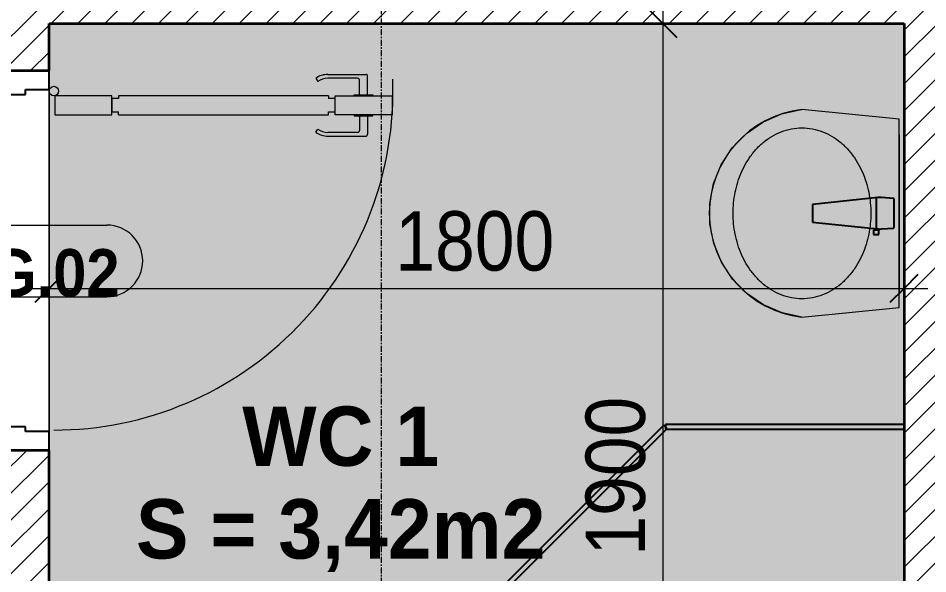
# Model space of a CAD drawing. Header units: millimetres. Extents: x 31444 to 224909, y 392 to 78637.
# Drawn here: x 38087 to 40003, y 65678 to 66848 of the extents above; entities that cross this region are included whole.
import ezdxf

# ---------------------------------------------------------------- set-up
doc = ezdxf.new("R2010")
doc.units = ezdxf.units.MM
doc.linetypes.add('Grid Line', pattern=[22.225, 12.7, -3.175, 3.175, -3.175])
for name, color, linetype, lineweight in [('0-1', 7, 'Continuous', 5), ('A-ANNO-DIMS', 211, 'Continuous', 9), ('A-ANNO-DIMS-50', 211, 'Continuous', 9), ('A-DETL-GENF-1', 7, 'Continuous', 18), ('A-DETL-THIN', 151, 'Continuous', 18), ('A-DOOR-1', 253, 'Continuous', 18), ('A-DOOR-3', 7, 'Continuous', 18), ('A-DOOR-4', 50, 'Continuous', 25), ('A-DOOR-IDEN', 31, 'Continuous', 9), ('A-FLOR-2', 7, 'Continuous', 18), ('A-GLAZ-CURT-1', 253, 'Continuous', 18), ('A-GLAZ-CURT-2', 50, 'Continuous', 25), ('A-WALL-2', 250, 'Continuous', 35), ('A-WALL-PATT-1', 9, 'Continuous', 18), ('G-ANNO-TEXT-1', 7, 'Continuous', 9), ('P-SANR-FIXT-1', 253, 'Continuous', 18), ('P-SANR-FIXT-2', 221, 'Continuous', 25), ('S-GRID-1', 1, 'Grid Line', 9)]:
    doc.layers.add(name, color=color, linetype=linetype, lineweight=lineweight)
doc.styles.add('Arial_B', font='arialbd.ttf', dxfattribs={"width": 0.95, "height": 125})
doc.styles.add('Arial_B_1', font='arialbd.ttf', dxfattribs={"width": 0.9, "height": 100})
doc.styles.add('UTM Avo', font='', dxfattribs={"width": 0.9, "height": 125})
doc.styles.get('UTM Avo').set_extended_font_data('UTM Avo')
doc.dimstyles.new('1_Dim_chi_tiet_2_5', dxfattribs={"dimscale": 304.8, "dimtxt": 124.912619, "dimasz": 0.19685, "dimexe": 0.164042, "dimexo": 0.0625, "dimgap": 0.016404, "dimtad": 1, "dimdec": 0, "dimrnd": 5, "dimzin": 0, "dimdsep": 46, "dimtxsty": 'UTM Avo', "dimblk1": 'OBLIQUE', "dimblk2": 'OBLIQUE', "dimsah": 1, "dimcen": 0.09, "dimdle": 0.164042, "dimazin": 0, "dimtfac": 1, "dimtdec": 4, "dimtix": 1, "dimtmove": 0, "dimatfit": 3, "dimfxl": 0.328084, "dimfxlon": 1, "dimtvp": 1, "dimtolj": 1, "dimtzin": 0, "dimarcsym": 2})
pattern_1 = [(45, (0, 0), (-28.284271, 28.284271), [])]

# ---------------------------------------------------------------- blocks, each defined once
blk = doc.blocks.new('DOOR_CW_01 CANH MO-PANEL KINH - DIG_02-800x2200-CỬA NHÔM KÍNH-400864-TKCS_CĂN HỘ LOẠI 3 - MẶT BẰNG')
at = {"layer": 'A-DETL-GENF-1'}
for p, q in [((-347, 772), (-307, 772)), ((-347, 652), (-347, 772)), ((-307, 772), (-307, 652)), ((-349, 731.8), (-347, 731.8)), ((-349, 692.2), (-349, 731.8)), ((-347, 692.2), (-347, 731.8)), ((-307, 692.2), (-307, 731.8)), ((-305, 731.8), (-307, 731.8)), ((-305, 692.2), (-305, 731.8)), ((-392, 637), (-392, 716.5)), ((-349, 720.5), (-388, 720.5)), ((-305, 720.5), (-266, 720.5)), ((-262, 637), (-262, 716.5)), ((-384, 699.5), (-384, 637)), ((-349, 703.5), (-380, 703.5)), ((-347, 692.2), (-349, 692.2)), ((-307, 692.2), (-305, 692.2)), ((-305, 703.5), (-274, 703.5)), ((-270, 699.5), (-270, 637)), ((-307, 652), (-347, 652)), ((-313, 652), (-341, 652)), ((-341, 652), (-341, 638)), ((-313, 638), (-313, 652)), ((-347, 638), (-341, 638)), ((-347, 638), (-347, 196)), ((-307, 638), (-313, 638)), ((-307, 196), (-307, 638)), ((-383.9, 611.2), (-377.3, 615.8)), ((-270.1, 611.2), (-276.7, 615.8)), ((-347, 196), (-341, 196)), ((-341, 196), (-341, 182)), ((-307, 196), (-313, 196)), ((-313, 182), (-313, 196)), ((-307, 182), (-347, 182)), ((-347, 182), (-347, 62)), ((-341, 182), (-313, 182)), ((-307, 62), (-307, 182)), ((-347, 62), (-307, 62))]:
    blk.add_line(p, q, dxfattribs=at)
blk.add_circle((-357, 60), 10, dxfattribs=at)
for centre, radius, start, end in [((-357, 60), 714, 360, 92), ((-388, 716.5), 4, 90, 180), ((-266, 716.5), 4, 0, 90), ((-380, 699.5), 4, 90, 180), ((-274, 699.5), 4, 0, 90), ((-347, 637), 45, 180, 215), ((-347, 637), 37, 180, 215), ((-307, 637), 37, 325, 0), ((-307, 637), 45, 325, 0)]:
    blk.add_arc(centre, radius, start, end, dxfattribs=at)
at = {"layer": 'A-DOOR-3'}
blk.add_line((-357, 50), (-332, 50), dxfattribs=at)
at = {"layer": 'A-DOOR-4'}
for p, q in [((-360, 50), (-400, 50)), ((-360, 0), (-360, 50)), ((400, 50), (360, 50)), ((360, 50), (360, 0)), ((-350, 0), (-360, 0)), ((-350, -50), (-350, 0)), ((360, 0), (350, 0)), ((350, 0), (350, -50)), ((-400, -50), (-350, -50)), ((350, -50), (400, -50))]:
    blk.add_line(p, q, dxfattribs=at)
blk = doc.blocks.new('bonruatreo - Chậu rửa-348246-TKCS_CĂN HỘ LOẠI 3 - MẶT BẰNG')
at = {"layer": 'P-SANR-FIXT-1'}
for p, q in [((-218.6, 205), (-198.4, 0)), ((198.4, 0), (218.6, 205)), ((-198.4, 0), (198.4, 0)), ((165, 0), (-165, 0))]:
    blk.add_line(p, q, dxfattribs=at)
at = {"layer": 'P-SANR-FIXT-1', "flags": 128}
blk.add_lwpolyline([(-218.6, 205), (-209.7, 246.6), (-192.9, 285.8), (-168.9, 321), (-138.6, 350.9), (-103.1, 374.4), (-63.7, 390.6), (-22, 398.9), (20.6, 399), (62.4, 391), (101.9, 375), (137.5, 351.7), (168, 322), (192.2, 287), (209.2, 247.9), (218.4, 206.4), (218.6, 205)], dxfattribs=at)
at = {"layer": 'P-SANR-FIXT-1'}
blk.add_arc((0, 180), 220, 6.525, 173.475, dxfattribs=at)
for points in [[(-180, 205), (-180, 212.4), (-178.6, 227.3), (-172.4, 248.8), (-162.5, 268.9), (-149.4, 287), (-133.8, 303), (-116.1, 316.6), (-96.9, 327.9), (-76.5, 336.8), (-55.2, 343.5), (-33.3, 347.9), (-11.2, 350.1), (11.1, 350.1), (33.3, 347.9), (55.2, 343.5), (76.5, 336.8), (96.9, 327.9), (116.1, 316.6), (133.8, 302.9), (149.5, 287), (162.5, 268.8), (172.4, 248.8), (178.6, 227.3), (180, 212.4), (180, 205)], [(180, 205), (180, 197.6), (178.6, 182.7), (172.4, 161.2), (162.5, 141.2), (149.5, 123), (133.8, 107.1), (116.1, 93.4), (96.9, 82.1), (76.5, 73.2), (55.2, 66.5), (33.3, 62.1), (11.1, 59.9), (-11.2, 59.9), (-33.3, 62.1), (-55.2, 66.5), (-76.5, 73.2), (-96.9, 82.1), (-116.1, 93.4), (-133.8, 107), (-149.4, 123), (-162.5, 141.1), (-172.4, 161.2), (-178.6, 182.7), (-180, 197.6), (-180, 205)]]:
    blk.add_open_spline(points, degree=3, dxfattribs=at)
at = {"layer": 'P-SANR-FIXT-2'}
for p, q in [((-18.5, 182.5), (-32.2, 52.9)), ((18.5, 182.5), (-18.5, 182.5)), ((33, 45.4), (18.5, 182.5)), ((-35.6, 54.2), (-44.7, 54.2)), ((-44.7, 54.2), (-44.7, 42.8)), ((-44.7, 42.8), (-35.6, 42.8)), ((-35.6, 52.9), (-35.6, 54.2)), ((-32.2, 52.9), (-35.6, 52.9)), ((-35.6, 44.2), (-35.6, 52.9)), ((-35.6, 42.8), (-35.6, 44.2)), ((-35.6, 44.2), (-33.1, 44.2)), ((-32.2, 52.9), (-33.1, 44.2)), ((32.7, 48.5), (-32.7, 48.5)), ((-33, 37.3), (-31.4, 12.2)), ((31.4, 12.2), (33, 37.3)), ((-30.2, 11), (30.2, 11))]:
    blk.add_line(p, q, dxfattribs=at)
for centre, radius, start, end in [((5.5, 41.4), 38.7, 175.8543, 186.034), ((-5.5, 41.4), 38.7, 353.966, 6.034), ((-30.1, 12.3), 1.3, 183.5997, 268.7722), ((30.1, 12.3), 1.3, 271.2278, 356.4003)]:
    blk.add_arc(centre, radius, start, end, dxfattribs=at)
blk = doc.blocks.new('System Panel - Glazed-850629-TKCS_CĂN HỘ LOẠI 3 - MẶT BẰNG')
at = {"layer": 'A-GLAZ-CURT-2'}
for p, q in [((316.6, 5), (-316.6, 5)), ((-316.6, 5), (-316.6, -5)), ((316.6, -5), (316.6, 5)), ((-316.6, -5), (316.6, -5))]:
    blk.add_line(p, q, dxfattribs=at)
blk = doc.blocks.new('System Panel - Glazed-850630-TKCS_CĂN HỘ LOẠI 3 - MẶT BẰNG')
at = {"layer": 'A-GLAZ-CURT-2'}
for p, q in [((251.1, 5), (-251.1, 5)), ((-251.1, 5), (-251.1, -5)), ((251.1, -5), (251.1, 5)), ((-251.1, -5), (251.1, -5))]:
    blk.add_line(p, q, dxfattribs=at)
blk = doc.blocks.new('NCV_TKTC_TANG 1_rvt-1-TKCS_CĂN HỘ LOẠI 3 - MẶT BẰNG')
at = {"layer": 'A-WALL-PATT-1'}
h = blk.add_hatch(dxfattribs=at)
h.set_pattern_fill('FP_1', color=256, style=0, pattern_type=2)
h.set_pattern_definition(pattern_1)
h.paths.add_polyline_path([(38142.6, 65036.9), (38152.6, 65036.9), (38152.6, 65937.3), (38052.6, 65937.3), (38052.6, 65036.9)])
h.paths.add_polyline_path([(38052.6, 66737.3), (38152.6, 66737.3), (38152.6, 67036.9), (38052.6, 67036.9), (38052.6, 66836.9)])
h.paths.add_polyline_path([(38052.6, 68136.9), (38152.6, 68136.9), (38152.6, 68736.9), (38052.6, 68736.9), (38052.6, 68550.2)])
h.paths.add_polyline_path([(38052.6, 69636.9), (38152.6, 69636.9), (38152.6, 69761.9), (38052.6, 69761.9)])
h = blk.add_hatch(dxfattribs=at)
h.set_pattern_fill('FP_1', color=256, style=0, pattern_type=2)
h.set_pattern_definition(pattern_1)
h.paths.add_polyline_path([(39952.6, 66836.9), (40052.6, 66836.9), (40052.6, 66936.9), (38152.6, 66936.9), (38152.6, 66836.9), (39700.3, 66836.9)])
h = blk.add_hatch(dxfattribs=at)
h.set_pattern_fill('FP_1', color=256, style=0, pattern_type=2)
h.set_pattern_definition(pattern_1)
h.paths.add_polyline_path([(40034.3, 65036.9), (40052.6, 65036.9), (40052.6, 66836.9), (39952.6, 66836.9), (39952.6, 65036.9)])
at = {"layer": 'A-FLOR-2'}
blk.add_line((38152.6, 65977.3), (38152.6, 66697.3), dxfattribs=at)
at = {"layer": 'A-WALL-2'}
for p, q in [((38152.6, 66737.3), (38152.6, 66836.9)), ((38152.6, 66836.9), (39952.6, 66836.9)), ((39952.6, 66836.9), (39952.6, 65036.9)), ((38052.6, 66737.3), (38152.6, 66737.3)), ((38152.6, 65937.3), (38052.6, 65937.3)), ((38152.6, 65036.9), (38152.6, 65937.3))]:
    blk.add_line(p, q, dxfattribs=at)
at = {"layer": 'A-DOOR-1', "rotation": 269.9999999999992}
blk.add_blockref('DOOR_CW_01 CANH MO-PANEL KINH - DIG_02-800x2200-CỬA NHÔM KÍNH-400864-TKCS_CĂN HỘ LOẠI 3 - MẶT BẰNG', (38102.6, 66337.3), dxfattribs=at)
at = {"layer": 'A-GLAZ-CURT-1', "rotation": 44.99999999999893}
blk.add_blockref('System Panel - Glazed-850629-TKCS_CĂN HỘ LOẠI 3 - MẶT BẰNG', (39226.4, 65763.5), dxfattribs=at)
at = {"layer": 'A-GLAZ-CURT-1'}
blk.add_blockref('System Panel - Glazed-850630-TKCS_CĂN HỘ LOẠI 3 - MẶT BẰNG', (39701.4, 65987.3), dxfattribs=at)
at = {"layer": 'P-SANR-FIXT-1', "rotation": 89.99999999999947}
blk.add_blockref('bonruatreo - Chậu rửa-348246-TKCS_CĂN HỘ LOẠI 3 - MẶT BẰNG', (39942.6, 66436.9), dxfattribs=at)
blk = doc.blocks.new('DIMBLOCK9-TKCS_CĂN HỘ LOẠI 3 - MẶT BẰNG')
at = {"layer": 'A-ANNO-DIMS-50'}
for p, q in [((38152.6, 66378.8), (38152.6, 66228.8)), ((38152.6, 66278.8), (38152.6, 66378.8)), ((39952.6, 66378.8), (39952.6, 66228.8)), ((39952.6, 66278.8), (39952.6, 66378.8)), ((38102.6, 66278.8), (40002.6, 66278.8))]:
    blk.add_line(p, q, dxfattribs=at)
at = {"layer": 'A-ANNO-DIMS-50', "lineweight": 25}
for p, q in [((38152.6, 66278.8), (38182.6, 66308.8)), ((39952.6, 66278.8), (39982.6, 66308.8)), ((38152.6, 66278.8), (38122.6, 66248.8)), ((39952.6, 66278.8), (39922.6, 66248.8))]:
    blk.add_line(p, q, dxfattribs=at)
at = {"layer": 'A-ANNO-DIMS-50', "color": 0, "insert": (38881.4, 66441.2), "char_height": 125, "width": 410.824, "attachment_point": 1, "line_spacing_factor": 1.110334, "style": 'UTM Avo'}
blk.add_mtext('1800', dxfattribs=at)
blk = doc.blocks.new('_Oblique')
at = {"color": 0, "linetype": 'ByBlock', "lineweight": -2}
blk.add_line((-0.5, -0.5), (0.5, 0.5), dxfattribs=at)
blk = doc.blocks.new('DIMBLOCK10-TKCS_CĂN HỘ LOẠI 3 - MẶT BẰNG')
at = {"layer": 'A-ANNO-DIMS-50'}
for p, q in [((39444.5, 66886.9), (39444.5, 64886.9)), ((39544.5, 66836.9), (39394.5, 66836.9)), ((39444.5, 66836.9), (39544.5, 66836.9)), ((39544.5, 64936.9), (39394.5, 64936.9)), ((39444.5, 64936.9), (39544.5, 64936.9))]:
    blk.add_line(p, q, dxfattribs=at)
at = {"layer": 'A-ANNO-DIMS-50', "lineweight": 25}
for p, q in [((39444.5, 66836.9), (39414.5, 66866.9)), ((39444.5, 66836.9), (39474.5, 66806.9)), ((39444.5, 64936.9), (39414.5, 64966.9)), ((39444.5, 64936.9), (39474.5, 64906.9))]:
    blk.add_line(p, q, dxfattribs=at)
at = {"layer": 'A-ANNO-DIMS-50', "color": 0, "insert": (39282.1, 65715.8), "char_height": 125, "width": 410.824, "attachment_point": 1, "rotation": 90, "line_spacing_factor": 1.110334, "style": 'UTM Avo'}
blk.add_mtext('1900', dxfattribs=at)
blk = doc.blocks.new('STN_Door Tag - STN_Door Tag-1788670-TKCS_CĂN HỘ LOẠI 3 - MẶT BẰNG')
at = {"layer": 'A-DOOR-IDEN'}
for p, q in [((-3.37, 1.495), (3.431, 1.495)), ((-3.37, -1.524), (3.431, -1.524))]:
    blk.add_line(p, q, dxfattribs=at)
for centre, start, end in [((-3.37, -0.015), 90, 270), ((3.431, -0.015), 270, 90)]:
    blk.add_arc(centre, 1.509, start, end, dxfattribs=at)

msp = doc.modelspace()

# ---------------------------------------------------------------- hatches: boundary and pattern name
at = {"layer": 'A-DETL-GENF-1'}
h = msp.add_hatch(color=256, dxfattribs=at)
h.paths.add_polyline_path([(39531.8, 64936.9), (39952.6, 64936.9), (39952.6, 66836.9), (38152.6, 66836.9), (38152.6, 64936.9), (39452.4, 64936.9)])
h.paths.add_polyline_path([(39880.5, 65378.3), (39880.5, 65378.8), (39880.5, 65378.8)])
h.paths.add_polyline_path([(39570.6, 65396.3), (39570.6, 65396.3), (39571.7, 65396.6)])

# ---------------------------------------------------------------- linework, layer by layer
at = {"layer": 'A-DETL-THIN'}
for p, q in [((39952.6, 66836.9), (38152.6, 66836.9)), ((38152.6, 66836.9), (38152.6, 65036.9)), ((39952.6, 65036.9), (39952.6, 66836.9))]:
    msp.add_line(p, q, dxfattribs=at)
at = {"layer": 'S-GRID-1'}
msp.add_line((38852.6, 61655.7), (38852.6, 70075.6), dxfattribs=at)

# ---------------------------------------------------------------- block references
at = {"layer": '0-1'}
msp.add_blockref('NCV_TKTC_TANG 1_rvt-1-TKCS_CĂN HỘ LOẠI 3 - MẶT BẰNG', (0, 0), dxfattribs=at)
at = {"layer": 'A-DOOR-IDEN', "xscale": 49.99999999999998, "yscale": 49.99999999999998, "zscale": 49.99999999999998}
msp.add_blockref('STN_Door Tag - STN_Door Tag-1788670-TKCS_CĂN HỘ LOẠI 3 - MẶT BẰNG', (38102.6, 66337.3), dxfattribs=at)

# ---------------------------------------------------------------- texts
at = {"layer": 'A-DOOR-IDEN', "insert": (38101.8, 66310.7), "char_height": 100, "width": 407.7, "attachment_point": 5, "line_spacing_factor": 0.936439, "style": 'Arial_B_1'}
msp.add_mtext('\\pt2.25,4.5,6.75,9,11.25,13.5,15.75,18,20.25,22.5,24.75,27,29.25,31.5,33.75,36,38.25,40.5,42.75,45,47.25,49.5,51.75,54,56.25,58.5,60.75,63,65.25,67.5,69.75,72;DIG.02', dxfattribs=at)
at = {"layer": 'G-ANNO-TEXT-1', "insert": (38766.5, 65855.8), "char_height": 125, "width": 961.4, "attachment_point": 5, "line_spacing_factor": 0.936439, "style": 'Arial_B'}
msp.add_mtext('\\pt570,1140,1710,2280,2850,3420,3990,4560,5130,5700,6270,6840,7410,7980,8550,9120,9690,10260,10830,11400,11970,12540,13110,13680,14250,14820,15390,15960,16530,17100,17670,18240;WC 1\\PS = 3,42m2 ', dxfattribs=at)

# ---------------------------------------------------------------- dimensions: what is measured, and where the dimension line sits
at = {"layer": 'A-ANNO-DIMS'}
dim = msp.add_linear_dim(base=(39444.5, 64936.9), p1=(39544.5, 66836.9), p2=(39544.5, 64936.9), angle=90, dimstyle='1_Dim_chi_tiet_2_5', override={"dimpost": '<>', "dimfxl": 1900}, dxfattribs=at)
dim.commit()
dim.dimension.update_dxf_attribs({"geometry": 'DIMBLOCK10-TKCS_CĂN HỘ LOẠI 3 - MẶT BẰNG', "text_midpoint": (39374.8, 65886.9)})
dim = msp.add_linear_dim(base=(39952.6, 66278.8), p1=(38152.6, 66378.8), p2=(39952.6, 66378.8), dimstyle='1_Dim_chi_tiet_2_5', override={"dimpost": '<>', "dimfxl": 1800}, dxfattribs=at)
dim.commit()
dim.dimension.update_dxf_attribs({"geometry": 'DIMBLOCK9-TKCS_CĂN HỘ LOẠI 3 - MẶT BẰNG', "text_midpoint": (39052.6, 66348.5)})

doc.saveas('drawing.dxf')
